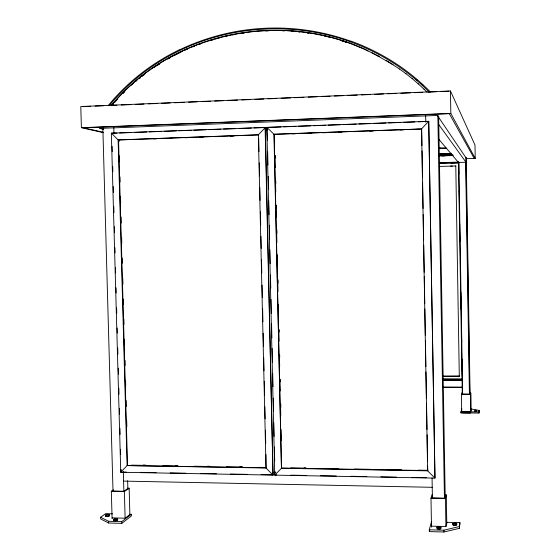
<?xml version="1.0" encoding="UTF-8"?>
<svg xmlns="http://www.w3.org/2000/svg" width="560" height="560" viewBox="0 0 560 560"><rect width="100%" height="100%" fill="white"/><g stroke="black" fill="none" stroke-linecap="round" stroke-linejoin="round"><path stroke-width="0.84" d="M431.417 521.906L429.303 529.802L429.331 531.601L443.94 532L459.305 528.346L459.949 522.634L446.978 522.305M461.727 408.793L460.943 412.902L478.961 413.056L479.199 410.424L470.582 408.863M459.305 528.346L459.949 522.634M478.961 413.056L479.199 410.424M446.768 522.627L445.928 526.54L431.487 526.162M471.023 410.235L470.694 411.747L461.706 411.67M445.928 526.624L445.445 498.463L446.292 494.907L444.619 494.872M470.701 412.013L470.743 392.91L471.03 410.501M445.186 495.145L444.444 498.176L432.124 497.91L432.558 496.398M470.064 393.008L469.777 394.177L462.105 394.142M429.331 531.601L429.758 530.019M460.943 412.902L461.741 409.885M431.501 527.093L430.99 498.148L432.026 494.606M461.706 411.936L461.412 394.233L461.818 392.868M427.91 470.036L427.637 470.841L434.98 478.121L428.729 121.289L266.84 127.358L274.743 475.132L434.98 478.121L428.729 121.289L421.561 128.87L427.637 470.841L281.463 468.279L274.743 475.132L274.918 471.373M442.771 376.271L459.368 376.11M108.409 105.378C127.533 81.942 152.026 63.028 179.228 49.861M109.62 105.259C128.576 82.208 152.775 63.616 179.613 50.624M111.286 105.49C130.018 82.894 153.853 64.673 180.25 51.905A228.837 223.461 80.8 0 1 263.606 30.667A228.872 223.538 80.8 0 1 350.077 43.309L364.896 49.35L379.358 56.616M111.454 105.539C170.905 32.816 280.301 10.297 364.959 49.427M111.706 105.616L113.302 103.705M111.881 105.665L113.477 103.761M114.926 101.815L117.152 99.344M115.094 101.871L117.327 99.4M258.349 134.799L265.37 127.526L273.028 475.104L120.757 472.262L111.342 133.182L265.104 127.421L273.028 475.104L266.014 468.013L258.349 134.799L118.132 139.895L111.342 133.182L116.998 133.084M421.96 145.579L421.666 128.975L274.197 134.33L281.463 468.279L273.938 134.232L266.84 127.358L267.4 140.553M122.878 93.289L124.628 91.49M123.046 93.345L124.796 91.546L124.383 91.406M265.972 454.643L266.014 468.013L127.106 465.577L120.757 472.262L126.406 472.101M131.341 85.176L133.231 83.503M135.744 81.277L137.046 80.206M139.006 78.596L140.308 77.525M139.167 78.659L140.469 77.588M112.504 513.835L105.651 513.653L100.611 517.251L100.66 518.938L108.612 522.998L121.786 523.355L131.383 515.984L131.334 514.311L129.626 514.269M100.611 517.251L108.563 521.283L121.737 521.633L131.334 514.311M141.61 76.454L145.649 73.381M142.443 76.006L144.466 74.473M112.084 517.867L125.111 518.203L129.871 514.584L129.15 488.236L127.428 488.194M116.97 520.492L117.67 519.967L117.642 518.826L114.422 518.742L113.715 519.267L113.75 520.408L115.003 520.716L116.97 520.492L116.935 519.351L117.642 518.826M113.75 520.408L114.457 519.883M108.661 516.355L109.368 515.844L109.333 514.724L106.169 514.64L105.462 515.151L105.497 516.271L106.722 516.572L108.661 516.355L108.633 515.235L109.333 514.724M127.855 488.453L123.767 491.267L112.651 491.022M112.105 518.7L111.335 491.246L124.369 491.533L129.15 488.236M111.335 491.246L113.442 489.839M153.916 67.445L159.628 63.728M157.64 65.191L159.782 63.798M266.28 467.747L127.106 465.577L118.132 139.895L119.371 140.161M167.692 58.891L170.695 57.232M172.193 56.406L180.607 52.087A228.585 223.23 80.8 0 1 182.147 51.31M167.839 58.961L170.842 57.309M174.608 55.265L179.984 52.549M182.315 51.443L180.397 51.975M185.451 50.001L187.019 49.28M192.591 46.921L194.187 46.256M455.686 525.294L456.792 524.839L456.771 523.656L455.84 523.152L452.69 523.551L452.711 524.734L455.686 525.294L455.665 524.111L456.771 523.656M439.859 529.018L441 528.549L440.979 527.352L440.069 526.834L436.863 527.24L436.884 528.437L439.859 529.018L439.838 527.814L440.979 527.352M199.045 44.401L201.481 43.484M210.553 40.453L213.059 39.711M215.565 38.976L217.238 38.479M429.303 529.802L443.912 530.194L459.277 526.561M232.561 34.846L234.115 34.566M238.784 33.726L240.338 33.439M241.906 33.215L244.258 32.879M245.819 32.655L247.387 32.424M113.715 519.267L116.935 519.351M105.462 515.151L108.633 515.235M256.851 31.409L258.433 31.297M466.361 158.648L475.216 158.431L474.999 145.075L450.45 90.965L80.78 106.526L81.389 127.694L103.53 132.692M82.803 106.631L90.671 106.302M95.039 106.12L103.775 105.749M108.143 105.567L116.886 105.196M121.254 105.014L130.865 104.608M135.233 104.426L143.969 104.062M148.344 103.873L157.08 103.509M161.448 103.327L170.184 102.956M174.552 102.774L184.17 102.368M188.538 102.186L197.274 101.815M201.642 101.633L210.385 101.262M214.753 101.08L223.489 100.716M227.857 100.527L237.468 100.128M241.836 99.939L250.579 99.575M254.947 99.393L263.683 99.022M268.051 98.84L276.794 98.469M281.162 98.287L290.773 97.881M294.266 97.734L303.877 97.335M308.245 97.146L316.988 96.782M321.356 96.6L330.092 96.229M334.46 96.047L343.203 95.676M347.571 95.494L357.182 95.088M361.55 94.906L370.286 94.535M374.661 94.353L383.397 93.989M387.765 93.8L396.501 93.436M400.869 93.254L410.487 92.848M414.855 92.666L422.716 92.33M427.959 92.113L436.702 91.742M441.07 91.56L448.931 91.231M81.389 127.694L450.828 113.442L475.216 158.431M119.616 132.986L130.963 132.559M134.456 132.433L146.678 131.971M149.296 131.873L161.511 131.418M164.129 131.32L176.351 130.858M178.969 130.76L191.184 130.305M193.802 130.207L206.024 129.752M208.642 129.654L220.857 129.192M223.475 129.094L235.697 128.639M239.19 128.506L251.405 128.051M254.023 127.953L265.37 127.526M268.849 127.4L281.085 126.938M283.71 126.84L295.946 126.385M298.571 126.28L310.807 125.825M313.432 125.727L325.668 125.265M328.293 125.167L340.529 124.712M343.154 124.614L356.265 124.124M358.89 124.026L370.251 123.599M373.751 123.466L385.987 123.011M388.605 122.913L400.848 122.451M403.466 122.353L414.834 121.926M418.327 121.8L428.82 121.408M265.118 129.913L267.743 129.815M258.615 134.897L118.545 139.986L127.505 465.325M137.718 139.496L141.211 139.37M153.447 138.922L156.94 138.796M169.169 138.355L171.794 138.257M184.898 137.781L187.516 137.69M199.752 137.242L203.245 137.116M215.474 136.675L218.974 136.549M230.328 136.136L233.821 136.01M246.057 135.569L249.55 135.436M292.124 133.896L295.603 133.77M307.797 133.329L311.276 133.203M322.595 132.79L326.949 132.629M338.268 132.223L341.754 132.097M353.941 131.649L357.427 131.523M369.614 131.082L373.1 130.956M385.287 130.515L388.773 130.389M400.092 129.976L403.578 129.85M415.765 129.409L419.251 129.283M265.573 30.849L268.751 30.737M439.019 147.994L445.998 147.763M438.662 148.176L440.405 148.12M438.697 148.666L446.544 148.407M451.332 153.335L439.124 153.727L451.367 153.384M438.564 154.693L451.668 154.266M439.453 155.414L452.557 154.994M439.124 155.568L453.089 155.127M439.159 155.967L453.117 155.526M441.763 155.967L445.249 155.855M439.271 162.701L458.458 162.113M439.25 163.058L465.99 162.232L438.795 124.614M439.6 163.394L458.731 162.806L458.92 174.153M439.565 163.478L444.906 163.317M450.933 163.128L458.808 162.89L438.991 139.496M439.208 166.425L455.861 165.963M450.618 166.117L452.41 166.103M442.82 376.173L459.333 376.215M442.309 379.001L462.385 379.064M442.26 379.204L462.322 379.267M442.813 380.044L462.056 380.107M442.841 380.366L462.077 380.429M442.953 387.002L462.189 387.086M442.939 387.422L462.182 387.513M461.412 394.233L470.414 394.282M460.922 411.796L478.94 411.943M462.413 412.678L470.085 412.748M461.72 412.783L470.715 412.86M143.108 465.08L145.719 465.129M175.336 465.64L177.954 465.689M207.564 466.2L209.307 466.235M239.792 466.76L242.41 466.809M304.01 467.88L305.753 467.908M336.294 468.44L338.037 468.475M131.39 465.136L146.216 465.395M162.778 465.682L177.604 465.941M194.166 466.228L209.86 466.501M226.429 466.795L242.123 467.068M258.692 467.355L266.539 467.488M290.689 467.915L306.411 468.188M322.133 468.461L337.855 468.734M354.452 469.028L370.174 469.301M385.896 469.574L401.618 469.847M418.208 470.141L427.819 470.302M281.708 468.02L427.728 470.575L427.651 466.207M272.832 472.507L275.52 472.556M140.392 472.36L156.128 472.654M170.121 472.913L185.857 473.207M200.718 473.48L216.454 473.774M230.447 474.04L247.058 474.348M261.044 474.607L273.287 474.831M275.002 474.866L276.745 474.901M290.745 475.16L306.488 475.454M320.481 475.713L336.224 476.007M351.092 476.28L366.842 476.574M380.835 476.833L396.578 477.127M411.446 477.407L426.314 477.68M123.585 481.103L432.222 487.305M430.99 498.148L445.445 498.463M452.69 523.551L455.665 524.111M436.863 527.24L439.838 527.814M282.289 30.723L284.683 30.807M291.851 31.22L293.44 31.339M298.214 31.773L299.803 31.948M306.936 32.851L308.518 33.082M325.01 36.211L326.571 36.554M102.942 132.195L83.412 127.778L449.309 113.673L474.222 158.403M103.684 129.402L99.421 128.408L437.374 115.451L466.228 158.179M341.215 40.586L347.291 42.602M351.043 41.153C380.807 51.94 408.275 69.251 430.388 91.959M135.506 81.186L135.905 81.333M274.708 134.526L273.938 134.232L421.666 128.975M350.679 41.972C380.051 52.64 407.197 69.657 429.1 92.001M153.692 67.347L154.077 67.515M365.778 49.882L368.011 50.981M173.481 55.468L173.845 55.65M372.12 52.759L392.98 64.624M378 55.958L379.267 56.504M386.148 60.361L399.574 69.062M399.525 68.992L405.993 73.738M405.944 73.675L412.209 78.659M416.08 79.296L417.284 80.332M412.167 78.589L418.334 83.958M420.903 83.426L423.227 85.575M418.187 83.741L424.13 89.32M423.99 89.11L426.916 92.106M118.958 140.07L119.007 141.82M119.392 155.799L119.56 161.91M119.973 176.764L120.113 182.007M120.519 196.861L120.694 202.972M121.072 216.951L121.247 223.069M121.653 237.923L121.793 243.166M122.206 258.013L122.346 263.256M122.759 278.11L122.927 284.228M123.333 299.075L123.48 304.318M123.886 319.172L124.033 324.415M124.439 339.269L124.607 345.38M125.02 360.234L125.16 365.477M125.573 380.331L125.713 385.567M126.126 400.421L126.294 406.539M126.679 420.518L126.847 426.629M127.638 480.718L127.883 489.461M124.369 491.533L125.111 518.182M113.792 127.246L113.981 133.861M123.319 471.52L123.879 491.638M112.126 146.377L112.273 151.613M112.686 166.453L112.833 171.689M113.239 186.536L113.414 192.647M113.799 206.612L113.967 212.723M114.352 226.688L114.527 232.799M114.94 247.646L115.08 252.882M115.493 267.722L115.64 272.958M116.053 287.798L116.193 293.041M116.606 307.881L116.753 313.117M117.166 327.957L117.313 333.193M117.719 348.04L117.894 354.151M118.279 368.116L118.447 374.227M118.839 388.192L119.007 394.303M119.392 408.275L119.56 414.386M119.952 428.351L120.12 434.462M120.533 449.302L120.673 454.545M121.086 469.385L121.163 472.003M121.737 521.633L121.786 523.355M114.975 519.575L115.003 520.716M102.837 127.855L113.022 491.344M108.563 521.283L108.612 522.998M106.694 515.445L106.722 516.572M275.177 155.498L275.24 158.123M275.751 180.845L275.807 183.47M276.297 205.317L276.36 207.935M276.85 229.789L276.927 233.282M277.424 255.129L277.48 257.754M277.97 279.601L278.047 283.101M278.544 304.948L278.6 307.566M279.09 329.42L279.153 332.038M279.664 354.76L279.72 357.385M280.21 379.232L280.273 381.857M280.763 403.704L280.84 407.197M274.456 134.428L274.631 142.282M274.925 155.372L275.198 167.587M275.492 180.677L275.751 192.017M276.045 205.107L276.318 217.329M276.591 229.544L276.885 242.634M277.165 254.849L277.438 267.064M277.732 280.154L277.984 291.494M278.285 304.584L278.558 316.799M278.852 329.889L279.104 341.236M279.419 355.194L279.678 366.541M279.972 379.631L280.224 390.971M280.518 404.061L280.777 415.408M281.092 429.366L281.344 440.713M267.659 151.9L267.953 164.997M268.212 176.344L268.513 189.434M268.765 200.781L269.087 214.753M269.325 225.225L269.64 239.19M269.878 249.662L270.2 263.634M270.452 274.981L270.753 288.071M271.012 299.418L271.327 313.383M271.565 323.862L271.88 337.827M272.125 348.299L272.44 362.264M272.699 373.611L272.993 386.708M273.252 398.055L273.553 411.145M273.805 422.492L274.127 436.457M274.365 446.936L274.68 460.901M258.699 138.39L259 151.494M259.259 162.855L259.56 175.959M259.826 187.313L260.127 200.417M260.386 211.778L260.687 224.882M260.953 236.236L261.233 248.472M261.492 259.826L261.793 272.93M262.073 285.159L262.36 297.395M262.619 308.749L262.92 321.853M263.179 333.214L263.48 346.318M263.746 357.672L264.047 370.776M264.285 381.262L264.607 395.241M264.873 406.595L265.153 418.824M265.412 430.185L265.713 443.289M453.614 524.062L453.635 525.245M446.292 494.907L446.789 523.796M438.648 115.99L445.193 496.832M437.857 115.668L444.451 498.358M443.912 530.194L443.94 532M437.773 527.765L437.794 528.962M425.67 115.255L425.796 122.213M432.061 477.939L432.411 498.036M422.051 150.822L422.513 177.03M422.611 182.273L423.073 208.481M423.185 214.592L423.633 239.932M423.724 245.175L424.207 272.258M424.284 276.626L424.767 303.709M424.858 308.952L425.32 335.16M425.418 340.403L425.88 366.611M425.971 371.854L426.44 398.062M426.531 403.305L427 429.513M427.091 434.756L427.553 460.964M466.221 157.815L470.064 393.106M465.913 157.22L469.784 394.38M465.619 161.742L469.427 394.317M458.836 161.952L462.651 394.821M459.2 190.736L459.487 208.194M459.746 223.902L460.033 241.36M460.327 258.818L460.6 275.401M460.873 291.984L461.167 309.442M461.44 326.025L461.713 342.608M461.993 359.191L462.28 376.649M458.437 161.945L462.294 394.338M455.784 165.879L459.298 376.313M450.45 90.965L450.828 113.442M117.278 519.897A1.729 0.441 -4.3 0 1 116.55 520.513A1.729 0.441 -4.3 0 1 114.289 520.534A1.729 0.441 -4.3 0 1 114.625 519.918M108.983 515.774A1.701 0.427 -4.4 0 1 107.471 516.481A1.701 0.427 -4.4 0 1 105.847 516.019M456.064 524.482A1.771 0.483 0.7 0 1 456.05 525.133A1.771 0.483 0.7 0 1 453.663 525.154A1.771 0.483 0.7 0 1 453.264 524.51M440.545 528.29A1.785 0.497 0.5 0 1 439.061 528.99A1.785 0.497 0.5 0 1 437.248 528.318M179.284 49.994A231.672 226.254 80.7 0 1 350.994 41.286M350.693 41.93A230.545 225.176 80.7 0 0 263.571 29.211A230.51 225.099 80.8 0 0 179.592 50.589M185.283 49.868A228.585 223.23 80.8 0 1 187.649 48.818M193.235 46.473A228.585 223.23 80.8 0 1 194.838 45.829M198.891 44.275A228.585 223.23 80.8 0 1 201.334 43.386M210.413 40.355A228.585 223.23 80.8 0 1 212.919 39.599M217.952 38.171A228.585 223.23 80.8 0 1 221.333 37.282M224.735 36.449A228.585 223.23 80.8 0 1 227.808 35.742M232.442 34.776A228.585 223.23 80.8 0 1 233.989 34.468M238.658 33.628A228.585 223.23 80.8 0 1 240.219 33.376M242.564 33.012A228.585 223.23 80.8 0 1 244.132 32.781M256.739 31.353A228.585 223.23 80.8 0 1 258.321 31.227M265.461 30.793A228.62 223.307 80.8 0 1 269.437 30.639M282.184 30.632A228.62 223.307 80.8 0 1 284.578 30.709M291.753 31.115A228.62 223.307 80.8 0 1 293.342 31.234M298.116 31.668A228.62 223.307 80.8 0 1 299.705 31.836M306.845 32.732A228.62 223.307 80.8 0 1 308.427 32.963M317.1 34.44A228.62 223.307 80.8 0 1 318.675 34.748M324.933 36.085A228.62 223.307 80.8 0 1 326.494 36.449M327.271 36.638A228.62 223.307 80.8 0 1 330.372 37.408M341.152 40.46A228.62 223.307 80.8 0 1 347.235 42.448M476.749 410.956L474.544 410.935L476.749 410.956M475.972 410.298L475.307 410.305L475.972 410.298"/></g></svg>
